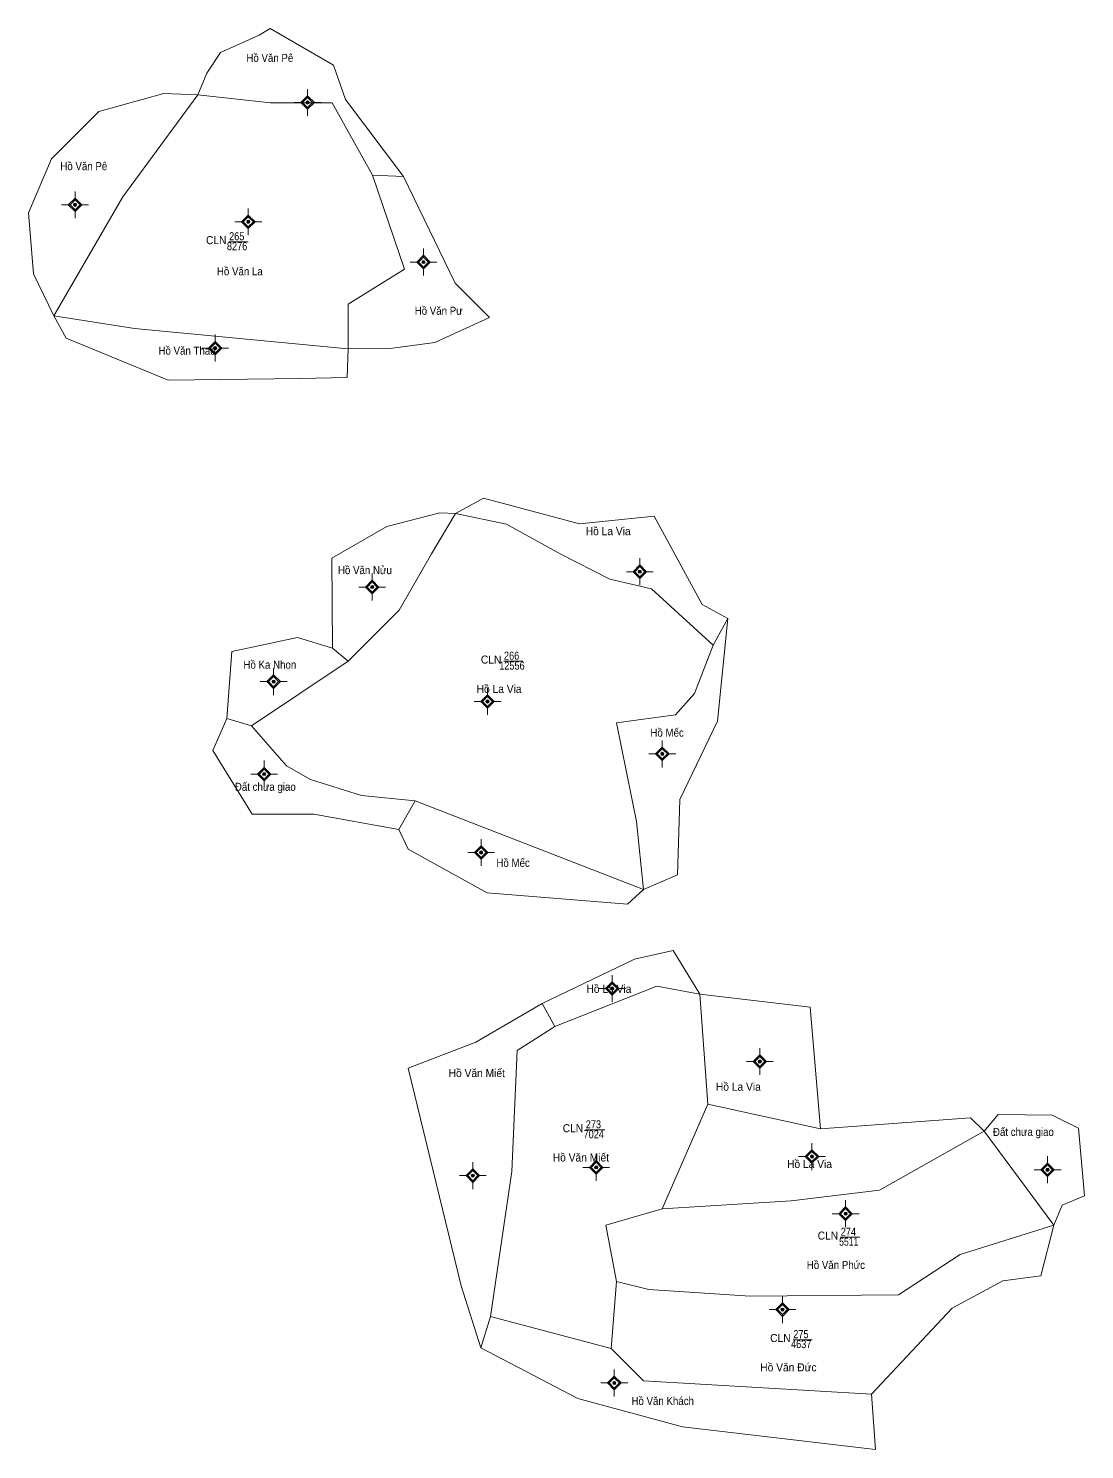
# Model space of a CAD drawing. Header units: metres. Extents: x 535606 to 537446, y 1848225 to 1851213.
# Drawn here: x 536336 to 536729, y 1849356 to 1849886 of the extents above; entities that cross this region are included whole.
import ezdxf
from ezdxf.enums import TextEntityAlignment as Align

# ---------------------------------------------------------------- set-up
doc = ezdxf.new("R2010")
doc.units = ezdxf.units.M
doc.header["$LTSCALE"] = 1.2
for name, color, linetype, lineweight in [('11', 7, 'Continuous', 13), ('6', 7, 'Continuous', 13), ('7', 7, 'Continuous', 13)]:
    doc.layers.add(name, color=color, linetype=linetype, lineweight=lineweight)
for name, color, linetype in [('2', 7, 'Continuous'), ('3', 7, 'Continuous'), ('4', 7, 'Continuous'), ('5', 7, 'Continuous')]:
    doc.layers.add(name, color=color, linetype=linetype)

msp = doc.modelspace()

# ---------------------------------------------------------------- hatches: boundary and pattern name
at = {"layer": '11'}
for points in [[(536440.209, 1849858.1, 1), (536439.009, 1849858.1, 1)], [(536440.059, 1849858.1, 1), (536439.159, 1849858.1, 1)], [(536353.529, 1849820, 1), (536352.329, 1849820, 1)], [(536353.379, 1849820, 1), (536352.479, 1849820, 1)], [(536418.099, 1849813.67, 1), (536416.899, 1849813.67, 1)], [(536417.949, 1849813.67, 1), (536417.049, 1849813.67, 1)], [(536483.389, 1849798.67, 1), (536482.189, 1849798.67, 1)], [(536483.239, 1849798.67, 1), (536482.339, 1849798.67, 1)], [(536405.729, 1849766.63, 1), (536404.529, 1849766.63, 1)], [(536405.579, 1849766.63, 1), (536404.679, 1849766.63, 1)], [(536563.969, 1849683.34, 1), (536562.769, 1849683.34, 1)], [(536563.819, 1849683.34, 1), (536562.919, 1849683.34, 1)], [(536464.279, 1849677.63, 1), (536463.079, 1849677.63, 1)], [(536464.129, 1849677.63, 1), (536463.229, 1849677.63, 1)], [(536427.539, 1849642.38, 1), (536426.339, 1849642.38, 1)], [(536427.389, 1849642.38, 1), (536426.489, 1849642.38, 1)], [(536507.259, 1849634.99, 1), (536506.059, 1849634.99, 1)], [(536507.109, 1849634.99, 1), (536506.209, 1849634.99, 1)], [(536572.379, 1849615.46, 1), (536571.179, 1849615.46, 1)], [(536572.229, 1849615.46, 1), (536571.329, 1849615.46, 1)], [(536424.009, 1849607.97, 1), (536422.809, 1849607.97, 1)], [(536423.859, 1849607.97, 1), (536422.959, 1849607.97, 1)], [(536504.859, 1849578.76, 1), (536503.659, 1849578.76, 1)], [(536504.709, 1849578.76, 1), (536503.809, 1849578.76, 1)], [(536553.689, 1849528.12, 1), (536552.489, 1849528.12, 1)], [(536553.539, 1849528.12, 1), (536552.639, 1849528.12, 1)], [(536608.689, 1849500.89, 1), (536607.489, 1849500.89, 1)], [(536608.539, 1849500.89, 1), (536607.639, 1849500.89, 1)], [(536547.739, 1849461.49, 1), (536546.539, 1849461.49, 1)], [(536628.149, 1849465.49, 1), (536626.949, 1849465.49, 1)], [(536627.999, 1849465.49, 1), (536627.099, 1849465.49, 1)], [(536501.759, 1849458.4, 1), (536500.559, 1849458.4, 1)], [(536501.609, 1849458.4, 1), (536500.709, 1849458.4, 1)], [(536547.589, 1849461.49, 1), (536546.689, 1849461.49, 1)], [(536715.939, 1849460.6, 1), (536714.739, 1849460.6, 1)], [(536715.789, 1849460.6, 1), (536714.889, 1849460.6, 1)], [(536640.679, 1849444.23, 1), (536639.479, 1849444.23, 1)], [(536640.529, 1849444.23, 1), (536639.629, 1849444.23, 1)], [(536617.169, 1849408.49, 1), (536615.969, 1849408.49, 1)], [(536617.019, 1849408.49, 1), (536616.119, 1849408.49, 1)], [(536554.489, 1849381.18, 1), (536553.289, 1849381.18, 1)], [(536554.339, 1849381.18, 1), (536553.439, 1849381.18, 1)]]:
    msp.add_hatch(color=256, dxfattribs=at).paths.add_polyline_path(points)

# ---------------------------------------------------------------- linework, layer by layer
for p, q in [((536439.61, 1849863.1), (536439.61, 1849860.6)), ((536439.61, 1849861.85), (536439.61, 1849859.98)), ((536437.11, 1849858.1), (536434.61, 1849858.1)), ((536437.74, 1849858.1), (536435.86, 1849858.1)), ((536439.61, 1849856.22), (536439.61, 1849854.35)), ((536439.61, 1849855.6), (536439.61, 1849853.1)), ((536443.36, 1849858.1), (536441.48, 1849858.1)), ((536444.61, 1849858.1), (536442.11, 1849858.1)), ((536352.93, 1849825), (536352.93, 1849822.5)), ((536352.93, 1849823.75), (536352.93, 1849821.88)), ((536350.43, 1849820), (536347.93, 1849820)), ((536351.06, 1849820), (536349.18, 1849820)), ((536352.93, 1849818.12), (536352.93, 1849816.25)), ((536352.93, 1849817.5), (536352.93, 1849815)), ((536356.68, 1849820), (536354.81, 1849820)), ((536357.93, 1849820), (536355.43, 1849820)), ((536417.5, 1849818.67), (536417.5, 1849816.17)), ((536417.5, 1849817.42), (536417.5, 1849815.54)), ((536415, 1849813.67), (536412.5, 1849813.67)), ((536415.62, 1849813.67), (536413.75, 1849813.67)), ((536417.5, 1849811.8), (536417.5, 1849809.92)), ((536421.25, 1849813.67), (536419.38, 1849813.67)), ((536422.5, 1849813.67), (536420, 1849813.67)), ((536417.5, 1849811.17), (536417.5, 1849808.67)), ((536482.79, 1849803.67), (536482.79, 1849801.17)), ((536482.79, 1849802.42), (536482.79, 1849800.54)), ((536480.29, 1849798.67), (536477.79, 1849798.67)), ((536480.92, 1849798.67), (536479.04, 1849798.67)), ((536482.79, 1849796.8), (536482.79, 1849794.92)), ((536482.79, 1849796.17), (536482.79, 1849793.67)), ((536486.54, 1849798.67), (536484.66, 1849798.67)), ((536487.79, 1849798.67), (536485.29, 1849798.67)), ((536405.13, 1849771.63), (536405.13, 1849769.13)), ((536405.13, 1849770.38), (536405.13, 1849768.5)), ((536402.63, 1849766.63), (536400.13, 1849766.63)), ((536403.26, 1849766.63), (536401.38, 1849766.63)), ((536405.13, 1849764.76), (536405.13, 1849762.88)), ((536405.13, 1849764.13), (536405.13, 1849761.63)), ((536408.88, 1849766.63), (536407, 1849766.63)), ((536410.13, 1849766.63), (536407.63, 1849766.63)), ((536563.37, 1849688.34), (536563.37, 1849685.84)), ((536563.37, 1849687.09), (536563.37, 1849685.22)), ((536463.68, 1849682.63), (536463.68, 1849680.13)), ((536463.68, 1849681.38), (536463.68, 1849679.5)), ((536560.87, 1849683.34), (536558.37, 1849683.34)), ((536561.5, 1849683.34), (536559.62, 1849683.34)), ((536563.37, 1849681.46), (536563.37, 1849679.59)), ((536563.37, 1849680.84), (536563.37, 1849678.34)), ((536567.12, 1849683.34), (536565.24, 1849683.34)), ((536568.37, 1849683.34), (536565.87, 1849683.34)), ((536461.18, 1849677.63), (536458.68, 1849677.63)), ((536461.81, 1849677.63), (536459.93, 1849677.63)), ((536463.68, 1849675.76), (536463.68, 1849673.88)), ((536463.68, 1849675.13), (536463.68, 1849672.63)), ((536467.43, 1849677.63), (536465.56, 1849677.63)), ((536468.68, 1849677.63), (536466.18, 1849677.63)), ((536426.94, 1849647.38), (536426.94, 1849644.88)), ((536424.44, 1849642.38), (536421.94, 1849642.38)), ((536425.06, 1849642.38), (536423.19, 1849642.38)), ((536426.94, 1849646.13), (536426.94, 1849644.26)), ((536430.69, 1849642.38), (536428.81, 1849642.38)), ((536431.94, 1849642.38), (536429.44, 1849642.38)), ((536426.94, 1849640.5), (536426.94, 1849638.63)), ((536426.94, 1849639.88), (536426.94, 1849637.38)), ((536506.66, 1849639.99), (536506.66, 1849637.49)), ((536506.66, 1849638.74), (536506.66, 1849636.86)), ((536504.16, 1849634.99), (536501.66, 1849634.99)), ((536504.78, 1849634.99), (536502.91, 1849634.99)), ((536506.66, 1849633.12), (536506.66, 1849631.24)), ((536506.66, 1849632.49), (536506.66, 1849629.99)), ((536510.41, 1849634.99), (536508.54, 1849634.99)), ((536511.66, 1849634.99), (536509.16, 1849634.99)), ((536571.78, 1849620.46), (536571.78, 1849617.96)), ((536571.78, 1849619.21), (536571.78, 1849617.34)), ((536423.41, 1849612.97), (536423.41, 1849610.47)), ((536423.41, 1849611.72), (536423.41, 1849609.84)), ((536569.28, 1849615.46), (536566.78, 1849615.46)), ((536569.9, 1849615.46), (536568.03, 1849615.46)), ((536571.78, 1849613.58), (536571.78, 1849611.71)), ((536571.78, 1849612.96), (536571.78, 1849610.46)), ((536575.53, 1849615.46), (536573.66, 1849615.46)), ((536576.78, 1849615.46), (536574.28, 1849615.46)), ((536420.91, 1849607.97), (536418.41, 1849607.97)), ((536421.54, 1849607.97), (536419.66, 1849607.97)), ((536423.41, 1849606.1), (536423.41, 1849604.22)), ((536423.41, 1849605.47), (536423.41, 1849602.97)), ((536427.16, 1849607.97), (536425.28, 1849607.97)), ((536428.41, 1849607.97), (536425.91, 1849607.97)), ((536501.76, 1849578.76), (536499.26, 1849578.76)), ((536502.38, 1849578.76), (536500.51, 1849578.76)), ((536504.26, 1849583.76), (536504.26, 1849581.26)), ((536504.26, 1849582.51), (536504.26, 1849580.64)), ((536508.01, 1849578.76), (536506.14, 1849578.76)), ((536509.26, 1849578.76), (536506.76, 1849578.76)), ((536504.26, 1849576.88), (536504.26, 1849575.01)), ((536504.26, 1849576.26), (536504.26, 1849573.76)), ((536553.09, 1849533.12), (536553.09, 1849530.62)), ((536553.09, 1849531.87), (536553.09, 1849530)), ((536550.59, 1849528.12), (536548.09, 1849528.12)), ((536551.22, 1849528.12), (536549.34, 1849528.12)), ((536553.09, 1849526.24), (536553.09, 1849524.37)), ((536553.09, 1849525.62), (536553.09, 1849523.12)), ((536556.84, 1849528.12), (536554.96, 1849528.12)), ((536558.09, 1849528.12), (536555.59, 1849528.12)), ((536608.09, 1849505.89), (536608.09, 1849503.39)), ((536608.09, 1849504.64), (536608.09, 1849502.76)), ((536605.59, 1849500.89), (536603.09, 1849500.89)), ((536606.22, 1849500.89), (536604.34, 1849500.89)), ((536611.84, 1849500.89), (536609.96, 1849500.89)), ((536613.09, 1849500.89), (536610.59, 1849500.89)), ((536608.09, 1849499.02), (536608.09, 1849497.14)), ((536608.09, 1849498.39), (536608.09, 1849495.89)), ((536627.55, 1849470.49), (536627.55, 1849467.99)), ((536627.55, 1849469.24), (536627.55, 1849467.36)), ((536501.16, 1849463.4), (536501.16, 1849460.9)), ((536501.16, 1849462.15), (536501.16, 1849460.28)), ((536547.14, 1849466.49), (536547.14, 1849463.99)), ((536547.14, 1849465.24), (536547.14, 1849463.36)), ((536625.05, 1849465.49), (536622.55, 1849465.49)), ((536625.68, 1849465.49), (536623.8, 1849465.49)), ((536627.55, 1849463.62), (536627.55, 1849461.74)), ((536627.55, 1849462.99), (536627.55, 1849460.49)), ((536631.3, 1849465.49), (536629.43, 1849465.49)), ((536632.55, 1849465.49), (536630.05, 1849465.49)), ((536715.34, 1849465.6), (536715.34, 1849463.1)), ((536715.34, 1849464.35), (536715.34, 1849462.48)), ((536498.66, 1849458.4), (536496.16, 1849458.4)), ((536499.28, 1849458.4), (536497.41, 1849458.4)), ((536504.91, 1849458.4), (536503.04, 1849458.4)), ((536506.16, 1849458.4), (536503.66, 1849458.4)), ((536544.64, 1849461.49), (536542.14, 1849461.49)), ((536545.26, 1849461.49), (536543.39, 1849461.49)), ((536547.14, 1849459.62), (536547.14, 1849457.74)), ((536547.14, 1849458.99), (536547.14, 1849456.49)), ((536550.89, 1849461.49), (536549.02, 1849461.49)), ((536552.14, 1849461.49), (536549.64, 1849461.49)), ((536712.84, 1849460.6), (536710.34, 1849460.6)), ((536713.46, 1849460.6), (536711.59, 1849460.6)), ((536715.34, 1849458.72), (536715.34, 1849456.85)), ((536715.34, 1849458.1), (536715.34, 1849455.6)), ((536719.09, 1849460.6), (536717.22, 1849460.6)), ((536720.34, 1849460.6), (536717.84, 1849460.6)), ((536501.16, 1849456.52), (536501.16, 1849454.65)), ((536501.16, 1849455.9), (536501.16, 1849453.4)), ((536640.08, 1849449.23), (536640.08, 1849446.73)), ((536640.08, 1849447.98), (536640.08, 1849446.1)), ((536637.58, 1849444.23), (536635.08, 1849444.23)), ((536638.2, 1849444.23), (536636.33, 1849444.23)), ((536640.08, 1849442.36), (536640.08, 1849440.48)), ((536640.08, 1849441.73), (536640.08, 1849439.23)), ((536643.83, 1849444.23), (536641.95, 1849444.23)), ((536645.08, 1849444.23), (536642.58, 1849444.23)), ((536616.57, 1849413.49), (536616.57, 1849410.99)), ((536616.57, 1849412.24), (536616.57, 1849410.36)), ((536614.07, 1849408.49), (536611.57, 1849408.49)), ((536614.69, 1849408.49), (536612.82, 1849408.49)), ((536616.57, 1849406.62), (536616.57, 1849404.74)), ((536616.57, 1849405.99), (536616.57, 1849403.49)), ((536620.32, 1849408.49), (536618.44, 1849408.49)), ((536621.57, 1849408.49), (536619.07, 1849408.49)), ((536553.89, 1849386.18), (536553.89, 1849383.68)), ((536553.89, 1849384.93), (536553.89, 1849383.06)), ((536551.39, 1849381.18), (536548.89, 1849381.18)), ((536552.02, 1849381.18), (536550.14, 1849381.18)), ((536553.89, 1849379.3), (536553.89, 1849377.43)), ((536553.89, 1849378.68), (536553.89, 1849376.18)), ((536557.64, 1849381.18), (536555.76, 1849381.18)), ((536558.89, 1849381.18), (536556.39, 1849381.18))]:
    msp.add_line(p, q, dxfattribs=at)
for points in [[(536439.61, 1849860.6), (536437.11, 1849858.1), (536439.61, 1849855.6), (536442.11, 1849858.1)], [(536439.61, 1849859.98), (536437.74, 1849858.1), (536439.61, 1849856.22), (536441.48, 1849858.1)], [(536352.93, 1849822.5), (536350.43, 1849820), (536352.93, 1849817.5), (536355.43, 1849820)], [(536352.93, 1849821.88), (536351.06, 1849820), (536352.93, 1849818.12), (536354.81, 1849820)], [(536417.5, 1849816.17), (536415, 1849813.67), (536417.5, 1849811.17), (536420, 1849813.67)], [(536417.5, 1849815.54), (536415.62, 1849813.67), (536417.5, 1849811.8), (536419.38, 1849813.67)], [(536482.79, 1849801.17), (536480.29, 1849798.67), (536482.79, 1849796.17), (536485.29, 1849798.67)], [(536482.79, 1849800.54), (536480.92, 1849798.67), (536482.79, 1849796.8), (536484.66, 1849798.67)], [(536405.13, 1849769.13), (536402.63, 1849766.63), (536405.13, 1849764.13), (536407.63, 1849766.63)], [(536405.13, 1849768.5), (536403.26, 1849766.63), (536405.13, 1849764.76), (536407, 1849766.63)], [(536563.37, 1849685.84), (536560.87, 1849683.34), (536563.37, 1849680.84), (536565.87, 1849683.34)], [(536563.37, 1849685.22), (536561.5, 1849683.34), (536563.37, 1849681.46), (536565.24, 1849683.34)], [(536463.68, 1849680.13), (536461.18, 1849677.63), (536463.68, 1849675.13), (536466.18, 1849677.63)], [(536463.68, 1849679.5), (536461.81, 1849677.63), (536463.68, 1849675.76), (536465.56, 1849677.63)], [(536426.94, 1849644.88), (536424.44, 1849642.38), (536426.94, 1849639.88), (536429.44, 1849642.38)], [(536426.94, 1849644.26), (536425.06, 1849642.38), (536426.94, 1849640.5), (536428.81, 1849642.38)], [(536506.66, 1849637.49), (536504.16, 1849634.99), (536506.66, 1849632.49), (536509.16, 1849634.99)], [(536506.66, 1849636.86), (536504.78, 1849634.99), (536506.66, 1849633.12), (536508.54, 1849634.99)], [(536571.78, 1849617.96), (536569.28, 1849615.46), (536571.78, 1849612.96), (536574.28, 1849615.46)], [(536571.78, 1849617.34), (536569.9, 1849615.46), (536571.78, 1849613.58), (536573.66, 1849615.46)], [(536423.41, 1849610.47), (536420.91, 1849607.97), (536423.41, 1849605.47), (536425.91, 1849607.97)], [(536423.41, 1849609.84), (536421.54, 1849607.97), (536423.41, 1849606.1), (536425.28, 1849607.97)], [(536504.26, 1849581.26), (536501.76, 1849578.76), (536504.26, 1849576.26), (536506.76, 1849578.76)], [(536504.26, 1849580.64), (536502.38, 1849578.76), (536504.26, 1849576.88), (536506.14, 1849578.76)], [(536553.09, 1849530.62), (536550.59, 1849528.12), (536553.09, 1849525.62), (536555.59, 1849528.12)], [(536553.09, 1849530), (536551.22, 1849528.12), (536553.09, 1849526.24), (536554.96, 1849528.12)], [(536608.09, 1849503.39), (536605.59, 1849500.89), (536608.09, 1849498.39), (536610.59, 1849500.89)], [(536608.09, 1849502.76), (536606.22, 1849500.89), (536608.09, 1849499.02), (536609.96, 1849500.89)], [(536627.55, 1849467.99), (536625.05, 1849465.49), (536627.55, 1849462.99), (536630.05, 1849465.49)], [(536547.14, 1849463.99), (536544.64, 1849461.49), (536547.14, 1849458.99), (536549.64, 1849461.49)], [(536547.14, 1849463.36), (536545.26, 1849461.49), (536547.14, 1849459.62), (536549.02, 1849461.49)], [(536627.55, 1849467.36), (536625.68, 1849465.49), (536627.55, 1849463.62), (536629.43, 1849465.49)], [(536715.34, 1849463.1), (536712.84, 1849460.6), (536715.34, 1849458.1), (536717.84, 1849460.6)], [(536715.34, 1849462.48), (536713.46, 1849460.6), (536715.34, 1849458.72), (536717.22, 1849460.6)], [(536501.16, 1849460.9), (536498.66, 1849458.4), (536501.16, 1849455.9), (536503.66, 1849458.4)], [(536501.16, 1849460.28), (536499.28, 1849458.4), (536501.16, 1849456.52), (536503.04, 1849458.4)], [(536640.08, 1849446.73), (536637.58, 1849444.23), (536640.08, 1849441.73), (536642.58, 1849444.23)], [(536640.08, 1849446.1), (536638.2, 1849444.23), (536640.08, 1849442.36), (536641.95, 1849444.23)], [(536616.57, 1849410.99), (536614.07, 1849408.49), (536616.57, 1849405.99), (536619.07, 1849408.49)], [(536616.57, 1849410.36), (536614.69, 1849408.49), (536616.57, 1849406.62), (536618.44, 1849408.49)], [(536553.89, 1849383.68), (536551.39, 1849381.18), (536553.89, 1849378.68), (536556.39, 1849381.18)], [(536553.89, 1849383.06), (536552.02, 1849381.18), (536553.89, 1849379.3), (536555.76, 1849381.18)]]:
    msp.add_lwpolyline(points, close=True, dxfattribs=at)
for centre, radius in [((536439.609, 1849858.1), 0.6), ((536439.609, 1849858.1), 0.45), ((536352.929, 1849820), 0.6), ((536352.929, 1849820), 0.45), ((536417.499, 1849813.67), 0.6), ((536417.499, 1849813.67), 0.45), ((536482.789, 1849798.67), 0.6), ((536482.789, 1849798.67), 0.45), ((536405.129, 1849766.63), 0.6), ((536405.129, 1849766.63), 0.45), ((536563.369, 1849683.34), 0.6), ((536563.369, 1849683.34), 0.45), ((536463.679, 1849677.63), 0.6), ((536463.679, 1849677.63), 0.45), ((536426.939, 1849642.38), 0.6), ((536426.939, 1849642.38), 0.45), ((536506.659, 1849634.99), 0.6), ((536506.659, 1849634.99), 0.45), ((536571.779, 1849615.46), 0.6), ((536571.779, 1849615.46), 0.45), ((536423.409, 1849607.97), 0.6), ((536423.409, 1849607.97), 0.45), ((536504.259, 1849578.76), 0.6), ((536504.259, 1849578.76), 0.45), ((536553.089, 1849528.12), 0.6), ((536553.089, 1849528.12), 0.45), ((536608.089, 1849500.89), 0.6), ((536608.089, 1849500.89), 0.45), ((536547.139, 1849461.49), 0.6), ((536627.549, 1849465.49), 0.6), ((536627.549, 1849465.49), 0.45), ((536501.159, 1849458.4), 0.6), ((536501.159, 1849458.4), 0.45), ((536547.139, 1849461.49), 0.45), ((536715.339, 1849460.6), 0.6), ((536715.339, 1849460.6), 0.45), ((536640.079, 1849444.23), 0.6), ((536640.079, 1849444.23), 0.45), ((536616.569, 1849408.49), 0.6), ((536616.569, 1849408.49), 0.45), ((536553.889, 1849381.18), 0.6), ((536553.889, 1849381.18), 0.45)]:
    msp.add_circle(centre, radius, dxfattribs=at)
at = {"layer": '6'}
for p, q in [((536463.73, 1849830.99), (536475.27, 1849830.53)), ((536590.73, 1849655.99), (536596.17, 1849665.93)), ((536454.73, 1849649.99), (536448.83, 1849654.91)), ((536418.73, 1849625.99), (536454.73, 1849649.99)), ((536418.73, 1849625.99), (536409.55, 1849628.66)), ((536531.73, 1849513.99), (536527.03, 1849522.53)), ((536630.74, 1849475.79), (536588.73, 1849484.99)), ((536691.73, 1849474.99), (536717.73, 1849439.99)), ((536507.73, 1849405.99), (536504.13, 1849394.28))]:
    msp.add_line(p, q, dxfattribs=at)
for points in [[(536398.73, 1849860.99), (536386.03, 1849861.39), (536361.75, 1849854.68), (536344.19, 1849837.1), (536335.56, 1849816.97), (536337.48, 1849794.28), (536345.09, 1849778.62), (536349.62, 1849770.31), (536387.63, 1849754.65), (536436.82, 1849755.29), (536454.39, 1849755.61), (536454.73, 1849766.35), (536470.36, 1849766.47), (536486.97, 1849768.71), (536507.41, 1849777.98), (536494.63, 1849790.76), (536475.27, 1849830.53), (536453.75, 1849859.16), (536449.28, 1849871.94), (536425.64, 1849885.68), (536421.49, 1849883.13), (536407.11, 1849876.73), (536402, 1849869.06)], [(536409.55, 1849628.66), (536411.42, 1849653.65), (536435.86, 1849658.77), (536448.83, 1849654.91), (536448.64, 1849688.33), (536469.08, 1849700.16), (536488.89, 1849705.27), (536494.73, 1849704.99), (536505.18, 1849710.7), (536540.96, 1849701.12), (536568.75, 1849703.99), (536586.64, 1849671.07), (536596.17, 1849665.93), (536592.39, 1849627.61), (536578.34, 1849598.52), (536577.38, 1849570.4), (536564.73, 1849564.99), (536558.86, 1849559.53), (536506.47, 1849563.68), (536477.08, 1849579.97), (536473.59, 1849587.29), (536441.94, 1849593.08), (536418.94, 1849593.08), (536404.24, 1849616.73)]]:
    msp.add_lwpolyline(points, close=True, dxfattribs=at)
for points in [[(536345.09, 1849778.62), (536370.73, 1849822.99), (536398.73, 1849860.99), (536425.73, 1849857.99), (536448.73, 1849857.99), (536463.73, 1849830.99), (536475.73, 1849795.99), (536454.73, 1849782.99), (536454.73, 1849766.35)], [(536345.09, 1849778.62), (536375.15, 1849773.92), (536454.73, 1849766.35)], [(536454.73, 1849649.99), (536473.73, 1849668.99), (536485.73, 1849689.99), (536494.73, 1849704.99), (536513.73, 1849700.99), (536533.73, 1849689.99), (536552.19, 1849680.59), (536567.73, 1849676.99), (536590.73, 1849655.99), (536583.73, 1849637.99), (536576.73, 1849629.99), (536554.73, 1849626.99), (536562.13, 1849590.26), (536564.73, 1849564.99)], [(536479.73, 1849597.99), (536459.73, 1849599.99), (536440.73, 1849605.99), (536431.73, 1849610.99), (536418.73, 1849625.99)], [(536564.73, 1849564.99), (536479.73, 1849597.99), (536473.59, 1849587.29)], [(536585.73, 1849525.99), (536575.77, 1849542.26), (536561.4, 1849539.07), (536527.03, 1849522.53), (536502.3, 1849508.06), (536477.07, 1849498.48), (536496.87, 1849417.3), (536504.13, 1849394.28), (536540.32, 1849375.43), (536579.29, 1849364.88), (536651.23, 1849356.37), (536649.73, 1849376.99)], [(536585.73, 1849525.99), (536569.73, 1849528.99), (536531.73, 1849513.99)], [(536571.73, 1849445.99), (536588.73, 1849484.99), (536585.73, 1849525.99)], [(536630.74, 1849475.79), (536626.9, 1849521.17), (536585.73, 1849525.99)], [(536531.73, 1849513.99), (536517.73, 1849504.99), (536515.73, 1849459.99), (536507.73, 1849405.99)], [(536691.73, 1849474.99), (536686.61, 1849479.87), (536630.74, 1849475.79)], [(536691.73, 1849474.99), (536696.87, 1849481.22), (536716.99, 1849480.9), (536726.9, 1849476.1), (536729.13, 1849450.85), (536720.83, 1849447.34), (536717.73, 1849439.99)], [(536571.73, 1849445.99), (536619.73, 1849448.99), (536652.73, 1849452.99), (536691.73, 1849474.99)], [(536554.73, 1849418.99), (536550.73, 1849439.99), (536571.73, 1849445.99)], [(536717.73, 1849439.99), (536712.84, 1849421.02), (536698.66, 1849419.17), (536679.73, 1849408.99), (536649.73, 1849376.99), (536564.73, 1849381.99), (536552.73, 1849393.99)], [(536554.73, 1849418.99), (536566.73, 1849415.99), (536604.48, 1849413.48), (536659.73, 1849413.99), (536682.73, 1849428.99), (536717.73, 1849439.99)], [(536507.73, 1849405.99), (536552.73, 1849393.99), (536554.73, 1849418.99)]]:
    msp.add_lwpolyline(points, dxfattribs=at)
at = {"layer": '7'}
for p, q in [((536410.27, 1849806.21), (536417.44, 1849806.21)), ((536512.69, 1849649.99), (536519.86, 1849649.99)), ((536543.18, 1849475.46), (536550.35, 1849475.46)), ((536638.2, 1849435.45), (536645.37, 1849435.45)), ((536620.5, 1849397.3), (536627.67, 1849397.3))]:
    msp.add_line(p, q, dxfattribs=at)

# ---------------------------------------------------------------- texts
at = {"layer": '2'}
for s, width, p in [('Hồ Văn Pê', 0.9, (536425.53, 1849873.2)), ('Hồ Văn Pê', 0.9, (536356.2, 1849832.88)), ('Hồ Văn La', 0.9, (536414.345, 1849793.71)), ('Hồ Văn Pư', 0.9, (536488.445, 1849779.03)), ('Hồ Văn Thao', 0.9, (536394.68, 1849764.16)), ('Hồ La Via', 0.95, (536551.605, 1849696.94)), ('Hồ Văn Nửu', 0.9, (536460.95, 1849682.42)), ('Hồ Ka Nhon', 0.9, (536425.53, 1849647.21)), ('Hồ La Via', 0.95, (536510.955, 1849638.19)), ('Hồ Mếc', 0.9, (536573.565, 1849621.88)), ('Đất chưa giao', 0.9, (536423.84, 1849601.73)), ('Hồ Mếc', 0.9, (536516.185, 1849573.41)), ('Hồ La Via', 0.95, (536551.885, 1849526.48)), ('Hồ Văn Miết', 0.95, (536502.64, 1849495.1)), ('Hồ La Via', 0.95, (536600.115, 1849490.01)), ('Đất chưa giao', 0.9, (536706.33, 1849473.18)), ('Hồ Văn Miết', 0.95, (536541.44, 1849463.66)), ('Hồ La Via', 0.95, (536626.625, 1849461.23)), ('Hồ Văn Phức', 0.9, (536636.455, 1849423.65)), ('Hồ Văn Đức', 0.95, (536618.765, 1849385.5)), ('Hồ Văn Khách', 0.9, (536571.925, 1849372.99))]:
    msp.add_text(s, height=3, dxfattribs=dict(at, width=width)).set_placement(p, align=Align.CENTER)
at = {"layer": '3', "width": 0.95}
for p in [(536405.56, 1849805.33), (536507.98, 1849649.11), (536538.47, 1849474.58), (536633.49, 1849434.57), (536615.79, 1849396.42)]:
    msp.add_text('CLN', height=3, dxfattribs=at).set_placement(p, align=Align.CENTER)
at = {"layer": '4', "width": 0.85}
for s, p in [('265', (536413.19, 1849806.77)), ('266', (536515.61, 1849650.55)), ('273', (536546.105, 1849476.02)), ('274', (536641.12, 1849436.01)), ('275', (536623.42, 1849397.86))]:
    msp.add_text(s, height=3, dxfattribs=at).set_placement(p, align=Align.CENTER)
at = {"layer": '5'}
for s, width, p in [('8276', 0.85, (536413.315, 1849803.07)), ('12556', 0.85, (536515.735, 1849646.85)), ('7024', 0.85, (536546.215, 1849472.32)), ('5511', 0.8, (536641.245, 1849432.31)), ('4637', 0.85, (536623.54, 1849394.16))]:
    msp.add_text(s, height=3, dxfattribs=dict(at, width=width)).set_placement(p, align=Align.CENTER)

doc.saveas('drawing.dxf')
